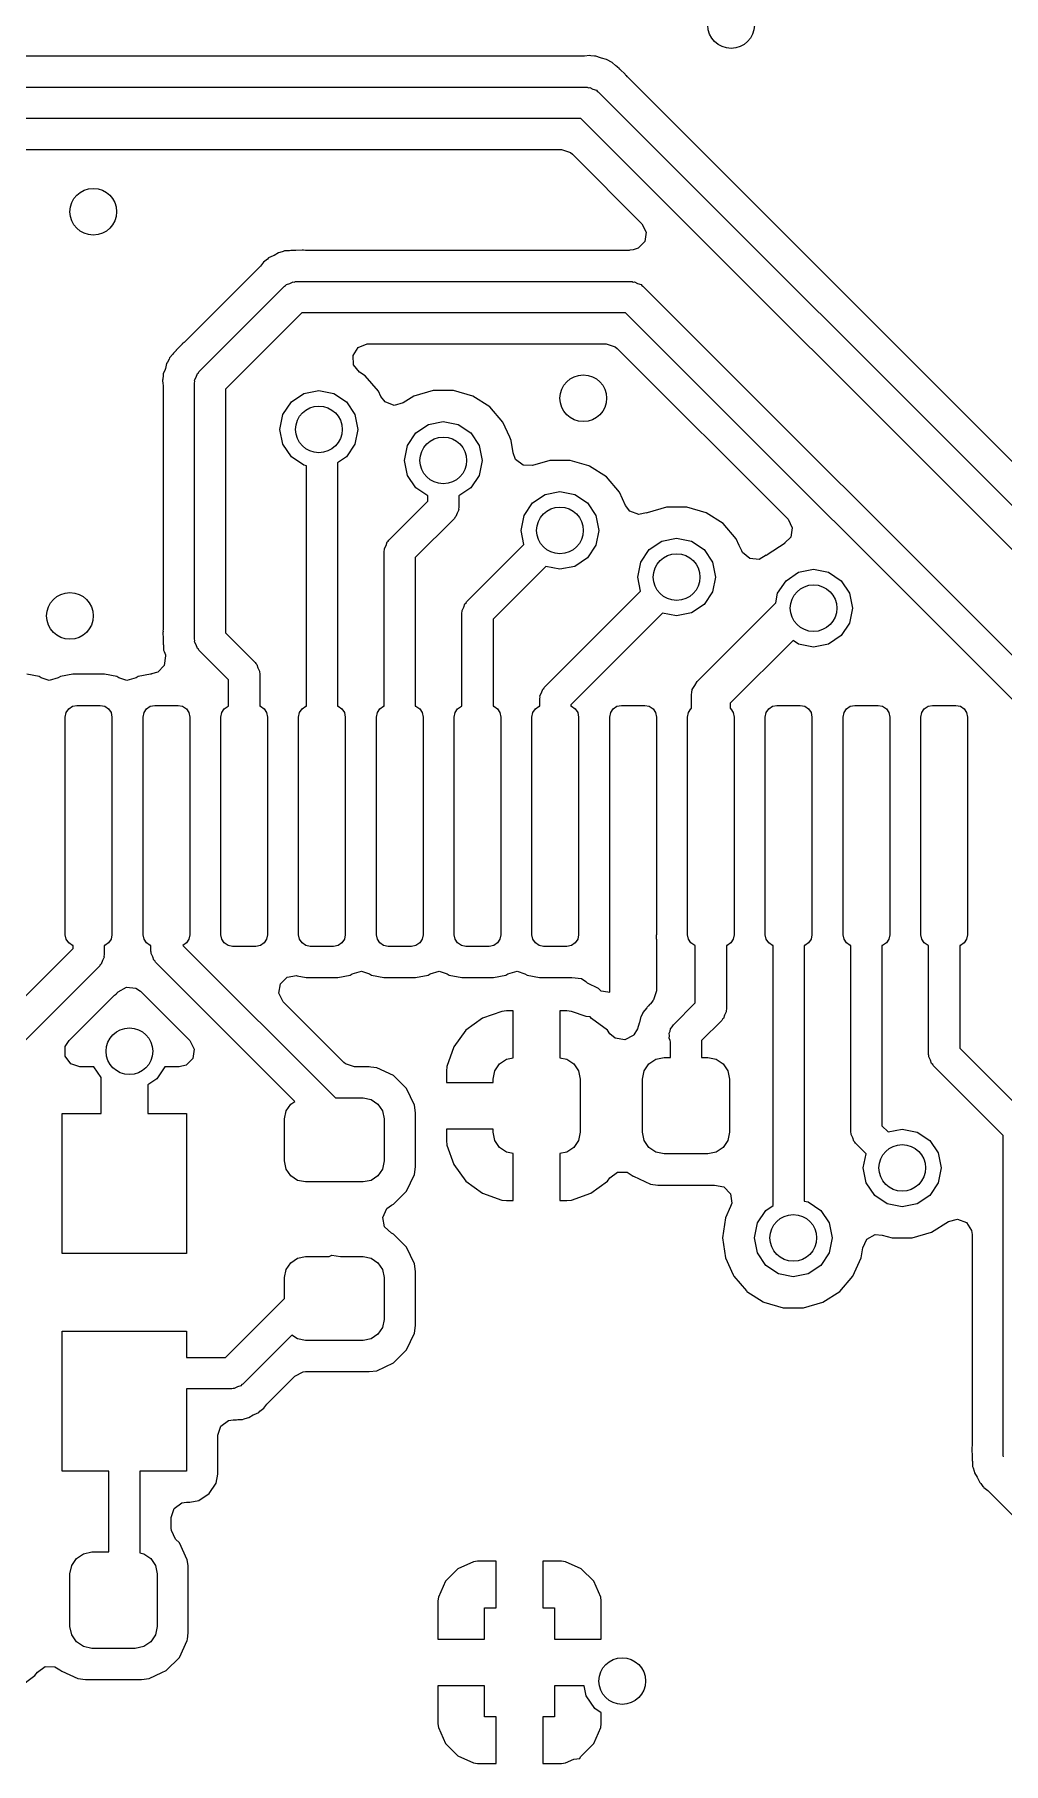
# Model space of a CAD drawing. Extents: x 100.3 to 197.2, y -144.7 to -85.3.
# Drawn here: x 130.22 to 136.45, y -105.08 to -93.96 of the extents above; entities that cross this region are included whole.
import ezdxf

# ---------------------------------------------------------------- set-up
doc = ezdxf.new("R2010")
doc.units = 0
doc.layers.add('BLACK', color=7, linetype='CONTINUOUS')

msp = doc.modelspace()

# ---------------------------------------------------------------- linework, layer by layer
at = {"layer": 'BLACK', "linetype": 'CONTINUOUS'}
for p, q in [((133.751, -94.0995), (128.765, -94.0995)), ((133.758, -94.099), (133.751, -94.0995)), ((133.789, -94.0946), (133.758, -94.099)), ((133.799, -94.0969), (133.789, -94.0946)), ((133.789, -94.0946), (133.789, -94.0946)), ((133.821, -94.0995), (133.799, -94.0969)), ((133.831, -94.0995), (133.821, -94.0995)), ((133.861, -94.111), (133.831, -94.0995)), ((133.831, -94.0995), (133.831, -94.0995)), ((133.831, -94.0995), (133.831, -94.0995)), ((133.831, -94.0995), (133.831, -94.0995)), ((133.867, -94.113), (133.861, -94.111)), ((133.898, -94.1203), (133.867, -94.113)), ((133.907, -94.1259), (133.898, -94.1203)), ((133.898, -94.1203), (133.898, -94.1203)), ((133.927, -94.1365), (133.907, -94.1259)), ((133.936, -94.1401), (133.927, -94.1365)), ((133.959, -94.1616), (133.936, -94.1401)), ((133.965, -94.1658), (133.959, -94.1616)), ((133.968, -94.1678), (133.965, -94.1658)), ((133.982, -94.1818), (133.968, -94.1678)), ((133.983, -94.1834), (133.982, -94.1818)), ((133.986, -94.186), (133.983, -94.1834)), ((134.019, -94.2158), (133.986, -94.186)), ((134.024, -94.2231), (134.019, -94.2158)), ((134.025, -94.2223), (134.024, -94.2231)), ((134.034, -94.2336), (134.025, -94.2223)), ((136.819, -97.0193), (134.034, -94.2336)), ((128.7, -94.3), (133.775, -94.3)), ((133.775, -94.3), (133.783, -94.3025)), ((133.783, -94.3025), (133.791, -94.3012)), ((133.791, -94.3012), (133.812, -94.3119)), ((133.812, -94.3119), (133.834, -94.3191)), ((133.834, -94.3191), (133.839, -94.3256)), ((133.839, -94.3256), (133.846, -94.3293)), ((133.846, -94.3293), (138.216, -98.7)), ((133.734, -94.5), (128.741, -94.5)), ((138.104, -98.8707), (133.734, -94.5)), ((128.865, -94.7005), (133.61, -94.7005)), ((133.61, -94.7005), (133.668, -94.7194)), ((133.668, -94.7194), (133.68, -94.7295)), ((133.68, -94.7295), (134.127, -95.1774)), ((134.127, -95.1774), (134.155, -95.2319)), ((134.155, -95.2319), (134.146, -95.2923)), ((131.727, -95.3978), (131.72, -95.4047)), ((131.756, -95.3849), (131.727, -95.3978)), ((131.762, -95.3817), (131.756, -95.3849)), ((131.79, -95.3649), (131.762, -95.3817)), ((131.799, -95.3631), (131.79, -95.3649)), ((131.79, -95.3649), (131.79, -95.3649)), ((131.821, -95.3564), (131.799, -95.3631)), ((131.83, -95.3524), (131.821, -95.3564)), ((131.862, -95.3509), (131.83, -95.3524)), ((131.869, -95.3502), (131.862, -95.3509)), ((131.872, -95.3495), (131.869, -95.3502)), ((131.892, -95.3495), (131.872, -95.3495)), ((131.894, -95.3494), (131.892, -95.3495)), ((131.902, -95.3491), (131.894, -95.3494)), ((131.942, -95.3472), (131.902, -95.3491)), ((131.951, -95.3485), (131.942, -95.3472)), ((131.965, -95.3495), (131.951, -95.3473)), ((131.951, -95.3473), (131.951, -95.3485)), ((134.038, -95.3495), (131.965, -95.3495)), ((134.045, -95.349), (134.038, -95.3495)), ((134.049, -95.3485), (134.045, -95.349)), ((134.071, -95.3454), (134.049, -95.3485)), ((134.102, -95.3356), (134.071, -95.3454)), ((134.146, -95.2923), (134.102, -95.3356)), ((131.67, -95.4547), (131.184, -95.9414)), ((131.675, -95.4495), (131.67, -95.4547)), ((131.694, -95.4241), (131.675, -95.4495)), ((131.702, -95.4189), (131.694, -95.4241)), ((131.72, -95.4047), (131.702, -95.4189)), ((131.279, -96.1293), (131.829, -95.5793)), ((131.829, -95.5793), (131.836, -95.5756)), ((131.836, -95.5756), (131.841, -95.5691)), ((131.841, -95.5691), (131.863, -95.5619)), ((131.863, -95.5619), (131.884, -95.5512)), ((131.884, -95.5512), (131.892, -95.5525)), ((131.892, -95.5525), (131.9, -95.55)), ((131.9, -95.55), (134.063, -95.55)), ((134.063, -95.55), (134.07, -95.5525)), ((134.07, -95.5525), (134.078, -95.5512)), ((134.078, -95.5512), (134.099, -95.5619)), ((134.099, -95.5619), (134.121, -95.5691)), ((134.121, -95.5691), (134.126, -95.5756)), ((134.126, -95.5756), (134.133, -95.5793)), ((134.133, -95.5793), (137.311, -98.7566)), ((131.941, -95.75), (131.45, -96.2414)), ((134.021, -95.75), (131.941, -95.75)), ((137.14, -98.8688), (134.021, -95.75)), ((131.166, -95.956), (131.133, -95.9916)), ((131.173, -95.9505), (131.166, -95.956)), ((131.184, -95.9414), (131.172, -95.9496)), ((131.172, -95.9496), (131.173, -95.9505)), ((132.303, -95.9729), (132.36, -95.9507)), ((132.36, -95.9507), (132.365, -95.9505)), ((132.365, -95.9505), (133.897, -95.9505)), ((133.897, -95.9505), (133.955, -95.9694)), ((131.076, -96.0684), (131.07, -96.0765)), ((131.087, -96.0482), (131.076, -96.0684)), ((131.09, -96.0391), (131.087, -96.0482)), ((131.112, -96.0155), (131.09, -96.0391)), ((131.09, -96.0391), (131.09, -96.0391)), ((131.116, -96.0101), (131.112, -96.0155)), ((131.118, -96.0072), (131.116, -96.0101)), ((131.132, -95.9932), (131.118, -96.0072)), ((131.118, -96.0072), (131.118, -96.0072)), ((131.133, -95.9916), (131.132, -95.9932)), ((132.27, -96.0243), (132.303, -95.9729)), ((132.273, -96.0854), (132.27, -96.0243)), ((133.955, -95.9694), (133.967, -95.9795)), ((133.967, -95.9795), (135.066, -97.0779)), ((131.047, -96.1763), (131.045, -96.1843)), ((131.049, -96.1537), (131.047, -96.1763)), ((131.061, -96.1141), (131.049, -96.1438)), ((131.049, -96.1438), (131.049, -96.1537)), ((131.063, -96.1075), (131.061, -96.1141)), ((131.07, -96.0765), (131.063, -96.1075)), ((131.07, -96.0765), (131.07, -96.0765)), ((131.251, -96.1844), (131.262, -96.1635)), ((131.262, -96.1635), (131.269, -96.1412)), ((131.269, -96.1412), (131.276, -96.1365)), ((131.276, -96.1365), (131.279, -96.1293)), ((132.312, -96.1328), (132.273, -96.0854)), ((132.348, -96.156), (132.312, -96.1328)), ((132.433, -96.2539), (132.348, -96.156)), ((132.348, -96.156), (132.348, -96.156)), ((132.348, -96.156), (132.348, -96.156)), ((131.045, -96.1843), (131.045, -96.1859)), ((131.045, -96.1859), (131.047, -96.205)), ((131.047, -96.205), (131.049, -96.2175)), ((131.049, -96.2175), (131.049, -96.2243)), ((131.049, -96.2243), (131.049, -97.7848)), ((131.25, -96.2), (131.252, -96.1923)), ((131.25, -97.85), (131.25, -96.2)), ((131.252, -96.1923), (131.251, -96.1844)), ((131.45, -96.2414), (131.45, -97.8086)), ((131.873, -96.3232), (131.954, -96.269)), ((131.954, -96.269), (132.05, -96.25)), ((132.05, -96.25), (132.146, -96.269)), ((132.146, -96.269), (132.227, -96.3232)), ((132.448, -96.2881), (132.433, -96.2539)), ((132.476, -96.3236), (132.448, -96.2881)), ((132.661, -96.286), (132.592, -96.3303)), ((132.785, -96.2495), (132.661, -96.286)), ((132.661, -96.286), (132.661, -96.286)), ((132.915, -96.2495), (132.785, -96.2495)), ((132.785, -96.2495), (132.785, -96.2495)), ((133.039, -96.286), (132.915, -96.2495)), ((132.915, -96.2495), (132.915, -96.2495)), ((133.148, -96.356), (133.039, -96.286)), ((133.039, -96.286), (133.039, -96.286)), ((133.039, -96.286), (133.039, -96.286)), ((133.039, -96.286), (133.039, -96.286)), ((131.819, -96.4043), (131.873, -96.3232)), ((132.227, -96.3232), (132.281, -96.4043)), ((132.533, -96.3458), (132.476, -96.3236)), ((132.592, -96.3303), (132.533, -96.3458)), ((133.233, -96.4539), (133.148, -96.356)), ((133.148, -96.356), (133.148, -96.356)), ((133.148, -96.356), (133.148, -96.356)), ((131.8, -96.5), (131.819, -96.4043)), ((131.819, -96.5957), (131.8, -96.5)), ((132.281, -96.4043), (132.3, -96.5)), ((132.3, -96.5), (132.281, -96.5957)), ((132.673, -96.5232), (132.754, -96.469)), ((132.754, -96.469), (132.85, -96.45)), ((132.85, -96.45), (132.946, -96.469)), ((132.946, -96.469), (133.027, -96.5232)), ((133.277, -96.5497), (133.233, -96.4539)), ((131.873, -96.6768), (131.819, -96.5957)), ((132.281, -96.5957), (132.227, -96.6768)), ((132.6, -96.7), (132.619, -96.6043)), ((132.619, -96.6043), (132.673, -96.5232)), ((133.027, -96.5232), (133.081, -96.6043)), ((133.081, -96.6043), (133.1, -96.7)), ((133.287, -96.5718), (133.277, -96.5497)), ((133.298, -96.6513), (133.287, -96.5718)), ((131.954, -96.731), (131.873, -96.6768)), ((131.97, -96.7341), (131.954, -96.731)), ((131.97, -98.28), (131.97, -96.7341)), ((132.227, -96.6768), (132.17, -96.7147)), ((132.17, -96.7147), (132.17, -98.28)), ((132.619, -96.7957), (132.6, -96.7)), ((133.1, -96.7), (133.081, -96.7957)), ((133.314, -96.693), (133.298, -96.6513)), ((133.363, -96.7304), (133.314, -96.693)), ((133.424, -96.7322), (133.363, -96.7304)), ((133.535, -96.6995), (133.424, -96.7322)), ((133.665, -96.6995), (133.535, -96.6995)), ((133.535, -96.6995), (133.535, -96.6995)), ((133.785, -96.7347), (133.665, -96.6995)), ((133.665, -96.6995), (133.665, -96.6995)), ((133.789, -96.736), (133.785, -96.7347)), ((133.898, -96.806), (133.789, -96.736)), ((133.789, -96.736), (133.789, -96.736)), ((133.789, -96.736), (133.789, -96.736)), ((132.673, -96.8768), (132.619, -96.7957)), ((133.081, -96.7957), (133.027, -96.8768)), ((133.983, -96.9039), (133.898, -96.806)), ((133.898, -96.806), (133.898, -96.806)), ((133.898, -96.806), (133.898, -96.806)), ((132.75, -96.9281), (132.673, -96.8768)), ((132.75, -96.9611), (132.75, -96.9281)), ((133.027, -96.8768), (132.95, -96.9281)), ((132.95, -96.9281), (132.95, -97.0025)), ((133.423, -96.9732), (133.504, -96.919)), ((133.504, -96.919), (133.6, -96.9)), ((133.6, -96.9), (133.696, -96.919)), ((133.696, -96.919), (133.777, -96.9732)), ((134.022, -96.9906), (133.983, -96.9039)), ((133.983, -96.9039), (133.983, -96.9039)), ((133.983, -96.9039), (133.983, -96.9039)), ((132.499, -97.2118), (132.75, -96.9611)), ((132.924, -97.066), (132.921, -97.0732)), ((132.931, -97.0613), (132.924, -97.066)), ((132.938, -97.039), (132.931, -97.0613)), ((132.949, -97.0181), (132.938, -97.039)), ((132.95, -97.0025), (132.948, -97.0102)), ((132.948, -97.0102), (132.949, -97.0181)), ((133.35, -97.15), (133.369, -97.0543)), ((133.369, -97.0543), (133.423, -96.9732)), ((133.777, -96.9732), (133.831, -97.0543)), ((133.831, -97.0543), (133.85, -97.15)), ((134.05, -97.0261), (134.022, -96.9906)), ((134.107, -97.0483), (134.05, -97.0261)), ((134.153, -97.0361), (134.107, -97.0483)), ((134.154, -97.0389), (134.153, -97.0361)), ((134.161, -97.036), (134.154, -97.0389)), ((134.285, -96.9995), (134.161, -97.036)), ((134.415, -96.9995), (134.285, -96.9995)), ((134.285, -96.9995), (134.285, -96.9995)), ((134.539, -97.036), (134.415, -96.9995)), ((134.415, -96.9995), (134.415, -96.9995)), ((134.648, -97.106), (134.539, -97.036)), ((134.539, -97.036), (134.539, -97.036)), ((134.539, -97.036), (134.539, -97.036)), ((134.539, -97.036), (134.539, -97.036)), ((132.921, -97.0732), (132.67, -97.3239)), ((133.368, -97.2406), (133.35, -97.15)), ((133.85, -97.15), (133.831, -97.2457)), ((134.733, -97.2039), (134.648, -97.106)), ((134.648, -97.106), (134.648, -97.106)), ((134.648, -97.106), (134.648, -97.106)), ((135.066, -97.0779), (135.093, -97.1324)), ((135.093, -97.1324), (135.084, -97.1928)), ((132.47, -97.2825), (132.472, -97.2748)), ((132.47, -98.28), (132.47, -97.2825)), ((132.471, -97.2669), (132.482, -97.246)), ((132.472, -97.2748), (132.471, -97.2669)), ((132.482, -97.246), (132.489, -97.2237)), ((132.489, -97.2237), (132.496, -97.219)), ((132.496, -97.219), (132.499, -97.2118)), ((132.999, -97.6093), (133.368, -97.2406)), ((133.831, -97.2457), (133.777, -97.3268)), ((134.119, -97.3543), (134.173, -97.2732)), ((134.173, -97.2732), (134.254, -97.219)), ((134.254, -97.219), (134.35, -97.2)), ((134.35, -97.2), (134.446, -97.219)), ((134.446, -97.219), (134.527, -97.2732)), ((134.527, -97.2732), (134.581, -97.3543)), ((134.752, -97.2465), (134.733, -97.2039)), ((134.768, -97.2811), (134.752, -97.2465)), ((134.773, -97.2911), (134.768, -97.2811)), ((134.82, -97.3312), (134.773, -97.2911)), ((135.047, -97.2322), (134.932, -97.306)), ((135.084, -97.1928), (135.046, -97.2307)), ((135.046, -97.2307), (135.047, -97.2322)), ((132.67, -97.3239), (132.67, -98.28)), ((133.509, -97.382), (133.17, -97.7214)), ((133.6, -97.4), (133.509, -97.382)), ((133.696, -97.381), (133.6, -97.4)), ((133.777, -97.3268), (133.696, -97.381)), ((134.1, -97.45), (134.119, -97.3543)), ((134.581, -97.3543), (134.6, -97.45)), ((134.881, -97.3364), (134.82, -97.3312)), ((134.925, -97.3094), (134.881, -97.3364)), ((134.927, -97.3107), (134.925, -97.3094)), ((134.932, -97.306), (134.927, -97.3107)), ((135.134, -97.419), (135.23, -97.4)), ((135.23, -97.4), (135.326, -97.419)), ((134.118, -97.5406), (134.1, -97.45)), ((134.6, -97.45), (134.581, -97.5457)), ((134.999, -97.5543), (135.053, -97.4732)), ((135.053, -97.4732), (135.134, -97.419)), ((135.326, -97.419), (135.407, -97.4732)), ((135.407, -97.4732), (135.461, -97.5543)), ((132.982, -97.6435), (132.989, -97.6212)), ((132.989, -97.6212), (132.996, -97.6165)), ((132.996, -97.6165), (132.999, -97.6093)), ((133.499, -98.1593), (134.118, -97.5406)), ((134.482, -98.1209), (134.987, -97.6157)), ((134.581, -97.5457), (134.527, -97.6268)), ((134.987, -97.6157), (134.999, -97.5543)), ((135.461, -97.5543), (135.48, -97.65)), ((132.97, -97.68), (132.972, -97.6723)), ((132.97, -98.28), (132.97, -97.68)), ((132.971, -97.6644), (132.982, -97.6435)), ((132.972, -97.6723), (132.971, -97.6644)), ((133.17, -97.7214), (133.17, -98.28)), ((134.259, -97.682), (133.67, -98.2714)), ((134.35, -97.7), (134.259, -97.682)), ((134.446, -97.681), (134.35, -97.7)), ((134.527, -97.6268), (134.446, -97.681)), ((135.48, -97.65), (135.461, -97.7457)), ((131.049, -97.7848), (131.047, -97.7985)), ((131.047, -97.7985), (131.048, -97.7987)), ((131.048, -97.7987), (131.047, -97.8078)), ((131.047, -97.8078), (131.049, -97.8435)), ((131.049, -97.8435), (131.049, -97.855)), ((131.45, -97.8086), (131.641, -97.9993)), ((135.407, -97.8268), (135.326, -97.881)), ((135.461, -97.7457), (135.407, -97.8268)), ((131.049, -97.855), (131.049, -97.8558)), ((131.049, -97.8558), (131.049, -97.8581)), ((131.049, -97.8581), (131.049, -97.8778)), ((131.049, -97.8778), (131.05, -97.8813)), ((131.05, -97.8813), (131.051, -97.8881)), ((131.051, -97.8881), (131.052, -97.92)), ((131.052, -97.92), (131.052, -97.92)), ((131.052, -97.92), (131.056, -97.929)), ((131.056, -97.929), (131.063, -97.9508)), ((131.064, -97.9573), (131.056, -98.018)), ((131.063, -97.9508), (131.064, -97.9573)), ((131.252, -97.8577), (131.25, -97.85)), ((131.251, -97.8656), (131.252, -97.8577)), ((131.262, -97.8865), (131.251, -97.8656)), ((131.269, -97.9088), (131.262, -97.8865)), ((131.276, -97.9135), (131.269, -97.9088)), ((131.279, -97.9207), (131.276, -97.9135)), ((131.47, -98.1114), (131.279, -97.9207)), ((135.099, -97.8573), (134.695, -98.2611)), ((135.134, -97.881), (135.099, -97.8573)), ((135.23, -97.9), (135.134, -97.881)), ((135.326, -97.881), (135.23, -97.9)), ((131.014, -98.0624), (130.973, -98.0731)), ((131.056, -98.018), (131.014, -98.0624)), ((131.641, -97.9993), (131.644, -98.0065)), ((131.644, -98.0065), (131.651, -98.0112)), ((131.651, -98.0112), (131.658, -98.0335)), ((131.658, -98.0335), (131.669, -98.0544)), ((131.669, -98.0544), (131.668, -98.0623)), ((131.668, -98.0623), (131.67, -98.07)), ((131.67, -98.07), (131.67, -98.28)), ((130.252, -98.0905), (130.172, -98.0745)), ((130.265, -98.0988), (130.252, -98.0905)), ((130.252, -98.0905), (130.252, -98.0905)), ((130.252, -98.0905), (130.252, -98.0905)), ((130.316, -98.1154), (130.265, -98.0988)), ((130.375, -98.0988), (130.316, -98.1154)), ((130.388, -98.0905), (130.375, -98.0988)), ((130.468, -98.0745), (130.388, -98.0905)), ((130.388, -98.0905), (130.388, -98.0905)), ((130.672, -98.0745), (130.468, -98.0745)), ((130.468, -98.0745), (130.468, -98.0745)), ((130.752, -98.0905), (130.672, -98.0745)), ((130.765, -98.0988), (130.752, -98.0905)), ((130.752, -98.0905), (130.752, -98.0905)), ((130.816, -98.1154), (130.765, -98.0988)), ((130.875, -98.0988), (130.816, -98.1154)), ((130.888, -98.0905), (130.875, -98.0988)), ((130.968, -98.0745), (130.888, -98.0905)), ((130.888, -98.0905), (130.888, -98.0905)), ((130.973, -98.074), (130.968, -98.0745)), ((130.973, -98.0731), (130.973, -98.074)), ((131.47, -98.28), (131.47, -98.1114)), ((133.482, -98.1935), (133.489, -98.1712)), ((133.489, -98.1712), (133.496, -98.1665)), ((133.496, -98.1665), (133.499, -98.1593)), ((134.448, -98.1827), (134.449, -98.1803)), ((134.449, -98.1803), (134.45, -98.1741)), ((134.45, -98.1741), (134.467, -98.1481)), ((134.467, -98.1481), (134.482, -98.1209)), ((130.442, -98.297), (130.466, -98.2807)), ((130.466, -98.2807), (130.495, -98.275)), ((130.495, -98.275), (130.645, -98.275)), ((130.645, -98.275), (130.674, -98.2807)), ((130.674, -98.2807), (130.698, -98.297)), ((130.942, -98.297), (130.966, -98.2807)), ((130.966, -98.2807), (130.995, -98.275)), ((130.995, -98.275), (131.145, -98.275)), ((131.145, -98.275), (131.174, -98.2807)), ((131.174, -98.2807), (131.198, -98.297)), ((131.442, -98.297), (131.466, -98.2807)), ((131.466, -98.2807), (131.47, -98.28)), ((131.67, -98.28), (131.674, -98.2807)), ((131.674, -98.2807), (131.698, -98.297)), ((131.942, -98.297), (131.966, -98.2807)), ((131.966, -98.2807), (131.97, -98.28)), ((132.17, -98.28), (132.174, -98.2807)), ((132.174, -98.2807), (132.198, -98.297)), ((132.442, -98.297), (132.466, -98.2807)), ((132.466, -98.2807), (132.47, -98.28)), ((132.67, -98.28), (132.674, -98.2807)), ((132.674, -98.2807), (132.698, -98.297)), ((132.942, -98.297), (132.966, -98.2807)), ((132.966, -98.2807), (132.97, -98.28)), ((133.17, -98.28), (133.174, -98.2807)), ((133.174, -98.2807), (133.198, -98.297)), ((133.442, -98.297), (133.466, -98.2807)), ((133.466, -98.2807), (133.47, -98.28)), ((133.47, -98.23), (133.472, -98.2223)), ((133.47, -98.28), (133.47, -98.23)), ((133.471, -98.2144), (133.482, -98.1935)), ((133.472, -98.2223), (133.471, -98.2144)), ((133.67, -98.2714), (133.67, -98.28)), ((133.67, -98.28), (133.674, -98.2807)), ((133.674, -98.2807), (133.698, -98.297)), ((133.942, -98.297), (133.966, -98.2807)), ((133.966, -98.2807), (133.995, -98.275)), ((133.995, -98.275), (134.145, -98.275)), ((134.145, -98.275), (134.174, -98.2807)), ((134.174, -98.2807), (134.198, -98.297)), ((134.445, -98.2093), (134.448, -98.1872)), ((134.445, -98.2949), (134.445, -98.2093)), ((134.448, -98.1872), (134.448, -98.1827)), ((134.695, -98.2611), (134.695, -98.2949)), ((134.942, -98.297), (134.966, -98.2807)), ((134.966, -98.2807), (134.995, -98.275)), ((134.995, -98.275), (135.145, -98.275)), ((135.145, -98.275), (135.174, -98.2807)), ((135.174, -98.2807), (135.198, -98.297)), ((135.442, -98.297), (135.466, -98.2807)), ((135.466, -98.2807), (135.495, -98.275)), ((135.495, -98.275), (135.645, -98.275)), ((135.645, -98.275), (135.674, -98.2807)), ((135.674, -98.2807), (135.698, -98.297)), ((135.942, -98.297), (135.966, -98.2807)), ((135.966, -98.2807), (135.995, -98.275)), ((135.995, -98.275), (136.145, -98.275)), ((136.145, -98.275), (136.174, -98.2807)), ((136.174, -98.2807), (136.198, -98.297)), ((130.42, -98.35), (130.426, -98.3213)), ((130.42, -99.75), (130.42, -98.35)), ((130.426, -98.3213), (130.442, -98.297)), ((130.698, -98.297), (130.714, -98.3213)), ((130.714, -98.3213), (130.72, -98.35)), ((130.72, -98.35), (130.72, -99.75)), ((130.92, -98.35), (130.926, -98.3213)), ((130.92, -99.75), (130.92, -98.35)), ((130.926, -98.3213), (130.942, -98.297)), ((131.198, -98.297), (131.214, -98.3213)), ((131.214, -98.3213), (131.22, -98.35)), ((131.22, -98.35), (131.22, -99.75)), ((131.42, -98.35), (131.426, -98.3213)), ((131.42, -99.75), (131.42, -98.35)), ((131.426, -98.3213), (131.442, -98.297)), ((131.698, -98.297), (131.714, -98.3213)), ((131.714, -98.3213), (131.72, -98.35)), ((131.72, -98.35), (131.72, -99.75)), ((131.92, -98.35), (131.926, -98.3213)), ((131.92, -99.75), (131.92, -98.35)), ((131.926, -98.3213), (131.942, -98.297)), ((132.198, -98.297), (132.214, -98.3213)), ((132.214, -98.3213), (132.22, -98.35)), ((132.22, -98.35), (132.22, -99.75)), ((132.42, -98.35), (132.426, -98.3213)), ((132.42, -99.75), (132.42, -98.35)), ((132.426, -98.3213), (132.442, -98.297)), ((132.698, -98.297), (132.714, -98.3213)), ((132.714, -98.3213), (132.72, -98.35)), ((132.72, -98.35), (132.72, -99.75)), ((132.92, -98.35), (132.926, -98.3213)), ((132.92, -99.75), (132.92, -98.35)), ((132.926, -98.3213), (132.942, -98.297)), ((133.198, -98.297), (133.214, -98.3213)), ((133.214, -98.3213), (133.22, -98.35)), ((133.22, -98.35), (133.22, -99.75)), ((133.42, -98.35), (133.426, -98.3213)), ((133.42, -99.75), (133.42, -98.35)), ((133.426, -98.3213), (133.442, -98.297)), ((133.698, -98.297), (133.714, -98.3213)), ((133.714, -98.3213), (133.72, -98.35)), ((133.72, -98.35), (133.72, -99.75)), ((133.92, -98.35), (133.926, -98.3213)), ((133.92, -99.75), (133.92, -98.35)), ((133.926, -98.3213), (133.942, -98.297)), ((134.198, -98.297), (134.214, -98.3213)), ((134.214, -98.3213), (134.22, -98.35)), ((134.22, -98.35), (134.22, -99.75)), ((134.42, -98.35), (134.426, -98.3213)), ((134.42, -99.75), (134.42, -98.35)), ((134.426, -98.3213), (134.442, -98.297)), ((134.442, -98.297), (134.445, -98.2949)), ((134.695, -98.2949), (134.698, -98.297)), ((134.698, -98.297), (134.714, -98.3213)), ((134.714, -98.3213), (134.72, -98.35)), ((134.72, -98.35), (134.72, -99.75)), ((134.92, -98.35), (134.926, -98.3213)), ((134.92, -99.75), (134.92, -98.35)), ((134.926, -98.3213), (134.942, -98.297)), ((135.198, -98.297), (135.214, -98.3213)), ((135.214, -98.3213), (135.22, -98.35)), ((135.22, -98.35), (135.22, -99.75)), ((135.42, -98.35), (135.426, -98.3213)), ((135.42, -99.75), (135.42, -98.35)), ((135.426, -98.3213), (135.442, -98.297)), ((135.698, -98.297), (135.714, -98.3213)), ((135.714, -98.3213), (135.72, -98.35)), ((135.72, -98.35), (135.72, -99.75)), ((135.92, -98.35), (135.926, -98.3213)), ((135.92, -99.75), (135.92, -98.35)), ((135.926, -98.3213), (135.942, -98.297)), ((136.198, -98.297), (136.214, -98.3213)), ((136.214, -98.3213), (136.22, -98.35)), ((136.22, -98.35), (136.22, -99.75)), ((129.629, -100.679), (130.47, -99.8386)), ((130.426, -99.7787), (130.42, -99.75)), ((130.442, -99.803), (130.426, -99.7787)), ((130.466, -99.8193), (130.442, -99.803)), ((130.47, -99.82), (130.466, -99.8193)), ((130.47, -99.8386), (130.47, -99.82)), ((130.674, -99.8193), (130.67, -99.82)), ((130.67, -99.82), (130.67, -99.88)), ((130.698, -99.803), (130.674, -99.8193)), ((130.714, -99.7787), (130.698, -99.803)), ((130.72, -99.75), (130.714, -99.7787)), ((130.926, -99.7787), (130.92, -99.75)), ((130.942, -99.803), (130.926, -99.7787)), ((130.966, -99.8193), (130.942, -99.803)), ((130.97, -99.82), (130.966, -99.8193)), ((130.97, -99.8553), (130.97, -99.82)), ((131.198, -99.803), (131.175, -99.8186)), ((131.175, -99.8186), (132.156, -100.8)), ((131.214, -99.7787), (131.198, -99.803)), ((131.22, -99.75), (131.214, -99.7787)), ((131.426, -99.7787), (131.42, -99.75)), ((131.442, -99.803), (131.426, -99.7787)), ((131.466, -99.8193), (131.442, -99.803)), ((131.495, -99.825), (131.466, -99.8193)), ((131.645, -99.825), (131.495, -99.825)), ((131.674, -99.8193), (131.645, -99.825)), ((131.698, -99.803), (131.674, -99.8193)), ((131.714, -99.7787), (131.698, -99.803)), ((131.72, -99.75), (131.714, -99.7787)), ((131.926, -99.7787), (131.92, -99.75)), ((131.942, -99.803), (131.926, -99.7787)), ((131.966, -99.8193), (131.942, -99.803)), ((131.995, -99.825), (131.966, -99.8193)), ((132.145, -99.825), (131.995, -99.825)), ((132.174, -99.8193), (132.145, -99.825)), ((132.198, -99.803), (132.174, -99.8193)), ((132.214, -99.7787), (132.198, -99.803)), ((132.22, -99.75), (132.214, -99.7787)), ((132.426, -99.7787), (132.42, -99.75)), ((132.442, -99.803), (132.426, -99.7787)), ((132.466, -99.8193), (132.442, -99.803)), ((132.495, -99.825), (132.466, -99.8193)), ((132.645, -99.825), (132.495, -99.825)), ((132.674, -99.8193), (132.645, -99.825)), ((132.698, -99.803), (132.674, -99.8193)), ((132.714, -99.7787), (132.698, -99.803)), ((132.72, -99.75), (132.714, -99.7787)), ((132.926, -99.7787), (132.92, -99.75)), ((132.942, -99.803), (132.926, -99.7787)), ((132.966, -99.8193), (132.942, -99.803)), ((132.995, -99.825), (132.966, -99.8193)), ((133.145, -99.825), (132.995, -99.825)), ((133.174, -99.8193), (133.145, -99.825)), ((133.198, -99.803), (133.174, -99.8193)), ((133.214, -99.7787), (133.198, -99.803)), ((133.22, -99.75), (133.214, -99.7787)), ((133.426, -99.7787), (133.42, -99.75)), ((133.442, -99.803), (133.426, -99.7787)), ((133.466, -99.8193), (133.442, -99.803)), ((133.495, -99.825), (133.466, -99.8193)), ((133.645, -99.825), (133.495, -99.825)), ((133.674, -99.8193), (133.645, -99.825)), ((133.698, -99.803), (133.674, -99.8193)), ((133.714, -99.7787), (133.698, -99.803)), ((133.72, -99.75), (133.714, -99.7787)), ((133.92, -99.7525), (133.92, -99.75)), ((133.921, -99.7771), (133.92, -99.7525)), ((133.92, -99.7798), (133.92, -99.7771)), ((133.92, -99.7771), (133.921, -99.7771)), ((133.92, -99.7846), (133.92, -99.7798)), ((133.92, -100.119), (133.92, -99.7846)), ((134.22, -99.75), (134.219, -99.7525)), ((134.219, -99.7525), (134.219, -99.7771)), ((134.219, -99.7771), (134.22, -99.7798)), ((134.22, -99.7798), (134.22, -99.7846)), ((134.22, -99.7846), (134.22, -100.111)), ((134.426, -99.7787), (134.42, -99.75)), ((134.442, -99.803), (134.426, -99.7787)), ((134.466, -99.8193), (134.442, -99.803)), ((134.47, -99.82), (134.466, -99.8193)), ((134.47, -100.189), (134.47, -99.82)), ((134.674, -99.8193), (134.67, -99.82)), ((134.67, -99.82), (134.67, -100.23)), ((134.698, -99.803), (134.674, -99.8193)), ((134.714, -99.7787), (134.698, -99.803)), ((134.72, -99.75), (134.714, -99.7787)), ((134.926, -99.7787), (134.92, -99.75)), ((134.942, -99.803), (134.926, -99.7787)), ((134.966, -99.8193), (134.942, -99.803)), ((134.97, -99.82), (134.966, -99.8193)), ((134.97, -101.492), (134.97, -99.82)), ((135.174, -99.8193), (135.17, -99.82)), ((135.17, -99.82), (135.17, -101.464)), ((135.198, -99.803), (135.174, -99.8193)), ((135.214, -99.7787), (135.198, -99.803)), ((135.22, -99.75), (135.214, -99.7787)), ((135.426, -99.7787), (135.42, -99.75)), ((135.442, -99.803), (135.426, -99.7787)), ((135.466, -99.8193), (135.442, -99.803)), ((135.47, -99.82), (135.466, -99.8193)), ((135.47, -101.02), (135.47, -99.82)), ((135.674, -99.8193), (135.67, -99.82)), ((135.67, -99.82), (135.67, -100.979)), ((135.698, -99.803), (135.674, -99.8193)), ((135.714, -99.7787), (135.698, -99.803)), ((135.72, -99.75), (135.714, -99.7787)), ((135.926, -99.7787), (135.92, -99.75)), ((135.942, -99.803), (135.926, -99.7787)), ((135.966, -99.8193), (135.942, -99.803)), ((135.97, -99.82), (135.966, -99.8193)), ((135.97, -100.52), (135.97, -99.82)), ((136.174, -99.8193), (136.17, -99.82)), ((136.17, -99.82), (136.17, -100.479)), ((136.198, -99.803), (136.174, -99.8193)), ((136.214, -99.7787), (136.198, -99.803)), ((136.22, -99.75), (136.214, -99.7787)), ((130.641, -99.9507), (129.8, -100.791)), ((130.644, -99.9435), (130.641, -99.9507)), ((130.651, -99.9388), (130.644, -99.9435)), ((130.658, -99.9165), (130.651, -99.9388)), ((130.669, -99.8956), (130.658, -99.9165)), ((130.67, -99.88), (130.668, -99.8877)), ((130.668, -99.8877), (130.669, -99.8956)), ((130.972, -99.863), (130.97, -99.8553)), ((130.971, -99.871), (130.972, -99.863)), ((130.982, -99.8918), (130.971, -99.871)), ((130.989, -99.9141), (130.982, -99.8918)), ((130.996, -99.9189), (130.989, -99.9141)), ((130.999, -99.926), (130.996, -99.9189)), ((131.895, -100.822), (130.999, -99.926)), ((131.793, -100.127), (131.803, -100.066)), ((131.803, -100.066), (131.846, -100.023)), ((131.846, -100.023), (131.906, -100.013)), ((131.906, -100.013), (131.91, -100.014)), ((131.91, -100.014), (131.968, -100.025)), ((131.968, -100.025), (132.172, -100.025)), ((132.172, -100.025), (132.252, -100.01)), ((132.252, -100.01), (132.265, -100.001)), ((132.265, -100.001), (132.324, -99.9846)), ((132.324, -99.9846), (132.375, -100.001)), ((132.375, -100.001), (132.388, -100.01)), ((132.388, -100.01), (132.468, -100.025)), ((132.468, -100.025), (132.672, -100.025)), ((132.672, -100.025), (132.752, -100.01)), ((132.752, -100.01), (132.765, -100.001)), ((132.765, -100.001), (132.824, -99.9846)), ((132.824, -99.9846), (132.875, -100.001)), ((132.875, -100.001), (132.888, -100.01)), ((132.888, -100.01), (132.968, -100.025)), ((132.968, -100.025), (133.172, -100.025)), ((133.172, -100.025), (133.252, -100.01)), ((133.252, -100.01), (133.265, -100.001)), ((133.265, -100.001), (133.324, -99.9846)), ((133.324, -99.9846), (133.375, -100.001)), ((133.375, -100.001), (133.388, -100.01)), ((133.388, -100.01), (133.468, -100.025)), ((133.468, -100.025), (133.672, -100.025)), ((133.672, -100.025), (133.672, -100.025)), ((133.672, -100.025), (133.672, -100.025)), ((133.672, -100.025), (133.677, -100.025)), ((133.677, -100.025), (133.738, -100.032)), ((133.738, -100.032), (133.766, -100.052)), ((133.766, -100.052), (133.774, -100.059)), ((133.774, -100.059), (133.845, -100.094)), ((130.444, -100.431), (130.736, -100.139)), ((130.736, -100.139), (130.748, -100.13)), ((130.747, -100.129), (130.754, -100.124)), ((130.748, -100.13), (130.747, -100.129)), ((130.754, -100.124), (130.76, -100.117)), ((130.754, -100.124), (130.754, -100.124)), ((130.76, -100.117), (130.814, -100.087)), ((130.814, -100.087), (130.874, -100.094)), ((130.874, -100.094), (130.904, -100.114)), ((130.904, -100.114), (131.221, -100.431)), ((131.821, -100.181), (131.793, -100.127)), ((132.21, -100.571), (131.821, -100.181)), ((133.845, -100.094), (133.863, -100.111)), ((133.863, -100.111), (133.879, -100.114)), ((133.879, -100.114), (133.879, -100.113)), ((133.879, -100.113), (133.92, -100.119)), ((133.92, -100.119), (133.92, -100.119)), ((134.196, -100.176), (134.181, -100.194)), ((134.197, -100.174), (134.196, -100.176)), ((134.201, -100.169), (134.197, -100.174)), ((134.22, -100.111), (134.201, -100.169)), ((133.102, -100.287), (132.995, -100.365)), ((133.227, -100.243), (133.102, -100.287)), ((133.257, -100.24), (133.227, -100.243)), ((133.227, -100.243), (133.227, -100.243)), ((133.3, -100.24), (133.257, -100.24)), ((133.3, -100.542), (133.3, -100.24)), ((133.643, -100.24), (133.6, -100.24)), ((133.6, -100.24), (133.6, -100.542)), ((133.673, -100.243), (133.643, -100.24)), ((133.768, -100.276), (133.673, -100.243)), ((133.794, -100.278), (133.768, -100.276)), ((133.802, -100.29), (133.794, -100.278)), ((133.905, -100.365), (133.802, -100.29)), ((134.12, -100.277), (134.111, -100.315)), ((134.121, -100.276), (134.12, -100.277)), ((134.12, -100.277), (134.12, -100.277)), ((134.133, -100.252), (134.121, -100.276)), ((134.158, -100.22), (134.133, -100.251)), ((134.133, -100.251), (134.133, -100.251)), ((134.133, -100.251), (134.133, -100.252)), ((134.161, -100.217), (134.158, -100.22)), ((134.168, -100.207), (134.161, -100.217)), ((134.176, -100.199), (134.168, -100.207)), ((134.168, -100.207), (134.168, -100.207)), ((134.179, -100.196), (134.176, -100.199)), ((134.181, -100.194), (134.179, -100.196)), ((134.329, -100.329), (134.47, -100.189)), ((134.644, -100.294), (134.641, -100.301)), ((134.651, -100.289), (134.644, -100.294)), ((134.658, -100.267), (134.651, -100.289)), ((134.669, -100.246), (134.658, -100.267)), ((134.67, -100.23), (134.668, -100.238)), ((134.668, -100.238), (134.669, -100.246)), ((132.995, -100.365), (132.917, -100.472)), ((132.995, -100.365), (132.995, -100.365)), ((133.921, -100.387), (133.905, -100.365)), ((133.905, -100.365), (133.905, -100.365)), ((133.955, -100.416), (133.921, -100.387)), ((134.07, -100.398), (134.016, -100.426)), ((134.074, -100.394), (134.07, -100.398)), ((134.098, -100.356), (134.074, -100.394)), ((134.11, -100.32), (134.098, -100.356)), ((134.111, -100.315), (134.11, -100.32)), ((134.301, -100.384), (134.308, -100.37)), ((134.304, -100.4), (134.301, -100.384)), ((134.301, -100.416), (134.304, -100.4)), ((134.308, -100.37), (134.311, -100.355)), ((134.311, -100.355), (134.322, -100.343)), ((134.322, -100.343), (134.329, -100.329)), ((134.641, -100.301), (134.51, -100.431)), ((130.42, -100.47), (130.444, -100.431)), ((130.42, -100.532), (130.42, -100.47)), ((131.221, -100.431), (131.248, -100.486)), ((131.248, -100.486), (131.239, -100.546)), ((132.917, -100.472), (132.873, -100.597)), ((134.016, -100.426), (133.955, -100.416)), ((134.308, -100.43), (134.301, -100.416)), ((134.31, -100.44), (134.308, -100.43)), ((134.31, -100.54), (134.31, -100.44)), ((134.51, -100.431), (134.51, -100.54)), ((136.17, -100.479), (136.621, -100.929)), ((130.456, -100.581), (130.42, -100.532)), ((130.514, -100.6), (130.456, -100.581)), ((130.604, -100.6), (130.514, -100.6)), ((130.65, -100.668), (130.604, -100.6)), ((131.06, -100.6), (131.009, -100.677)), ((131.151, -100.6), (131.06, -100.6)), ((131.196, -100.589), (131.151, -100.6)), ((131.239, -100.546), (131.196, -100.589)), ((132.222, -100.581), (132.21, -100.571)), ((132.28, -100.599), (132.222, -100.581)), ((132.374, -100.599), (132.28, -100.599)), ((132.385, -100.601), (132.374, -100.599)), ((132.374, -100.599), (132.374, -100.599)), ((132.423, -100.606), (132.385, -100.601)), ((132.53, -100.656), (132.423, -100.606)), ((132.873, -100.597), (132.87, -100.627)), ((132.87, -100.627), (132.87, -100.7)), ((133.17, -100.68), (133.181, -100.626)), ((133.181, -100.626), (133.211, -100.581)), ((133.211, -100.581), (133.256, -100.551)), ((133.256, -100.551), (133.3, -100.542)), ((133.6, -100.542), (133.644, -100.551)), ((133.644, -100.551), (133.689, -100.581)), ((133.689, -100.581), (133.719, -100.626)), ((133.719, -100.626), (133.73, -100.68)), ((134.13, -100.68), (134.141, -100.626)), ((134.141, -100.626), (134.171, -100.581)), ((134.171, -100.581), (134.216, -100.551)), ((134.216, -100.551), (134.27, -100.54)), ((134.27, -100.54), (134.31, -100.54)), ((134.51, -100.54), (134.55, -100.54)), ((134.55, -100.54), (134.604, -100.551)), ((134.604, -100.551), (134.649, -100.581)), ((134.649, -100.581), (134.679, -100.626)), ((134.679, -100.626), (134.69, -100.68)), ((135.972, -100.528), (135.97, -100.52)), ((135.971, -100.536), (135.972, -100.528)), ((135.982, -100.557), (135.971, -100.536)), ((135.989, -100.579), (135.982, -100.557)), ((135.996, -100.584), (135.989, -100.579)), ((135.999, -100.591), (135.996, -100.584)), ((136.45, -101.041), (135.999, -100.591)), ((130.65, -100.9), (130.65, -100.668)), ((131.009, -100.677), (130.95, -100.716)), ((130.95, -100.716), (130.95, -100.9)), ((132.574, -100.7), (132.53, -100.656)), ((132.53, -100.656), (132.53, -100.656)), ((132.53, -100.656), (132.53, -100.656)), ((132.614, -100.74), (132.574, -100.7)), ((132.87, -100.7), (133.17, -100.7)), ((132.87, -100.7), (132.87, -100.7)), ((133.17, -100.7), (133.17, -100.68)), ((133.73, -100.68), (133.73, -101.02)), ((134.13, -101.02), (134.13, -100.68)), ((134.69, -100.68), (134.69, -101.02)), ((131.84, -100.883), (131.87, -100.84)), ((131.87, -100.84), (131.895, -100.822)), ((132.156, -100.8), (132.335, -100.8)), ((132.335, -100.8), (132.387, -100.81)), ((132.387, -100.81), (132.43, -100.84)), ((132.43, -100.84), (132.46, -100.883)), ((132.664, -100.846), (132.614, -100.74)), ((132.614, -100.74), (132.614, -100.74)), ((132.614, -100.74), (132.614, -100.74)), ((132.664, -100.847), (132.664, -100.846)), ((132.671, -100.896), (132.664, -100.847)), ((130.4, -101.8), (130.4, -100.9)), ((130.4, -100.9), (130.65, -100.9)), ((130.95, -100.9), (131.2, -100.9)), ((131.2, -100.9), (131.2, -101.8)), ((131.83, -100.935), (131.84, -100.883)), ((131.83, -101.205), (131.83, -100.935)), ((132.46, -100.883), (132.47, -100.935)), ((132.47, -100.935), (132.47, -101.205)), ((132.671, -101.073), (132.671, -100.896)), ((133.17, -101), (132.87, -101)), ((132.87, -101), (132.87, -101)), ((132.87, -101), (132.87, -101.073)), ((133.17, -101.02), (133.17, -101)), ((133.181, -101.074), (133.17, -101.02)), ((133.73, -101.02), (133.719, -101.074)), ((134.141, -101.074), (134.13, -101.02)), ((134.69, -101.02), (134.679, -101.074)), ((135.472, -101.028), (135.47, -101.02)), ((135.471, -101.036), (135.472, -101.028)), ((135.482, -101.057), (135.471, -101.036)), ((135.489, -101.079), (135.482, -101.057)), ((135.67, -100.979), (135.709, -101.018)), ((135.709, -101.018), (135.8, -101)), ((135.8, -101), (135.896, -101.019)), ((135.896, -101.019), (135.977, -101.073)), ((136.45, -103.1), (136.45, -101.041)), ((132.671, -101.244), (132.671, -101.073)), ((132.87, -101.073), (132.873, -101.103)), ((132.873, -101.103), (132.873, -101.103)), ((132.873, -101.103), (132.917, -101.228)), ((133.211, -101.119), (133.181, -101.074)), ((133.256, -101.149), (133.211, -101.119)), ((133.3, -101.158), (133.256, -101.149)), ((133.3, -101.46), (133.3, -101.158)), ((133.644, -101.149), (133.6, -101.158)), ((133.6, -101.158), (133.6, -101.46)), ((133.689, -101.119), (133.644, -101.149)), ((133.719, -101.074), (133.689, -101.119)), ((134.171, -101.119), (134.141, -101.074)), ((134.216, -101.149), (134.171, -101.119)), ((134.27, -101.16), (134.216, -101.149)), ((134.55, -101.16), (134.27, -101.16)), ((134.604, -101.149), (134.55, -101.16)), ((134.649, -101.119), (134.604, -101.149)), ((134.679, -101.074), (134.649, -101.119)), ((135.496, -101.084), (135.489, -101.079)), ((135.499, -101.091), (135.496, -101.084)), ((135.568, -101.159), (135.499, -101.091)), ((135.55, -101.25), (135.568, -101.159)), ((135.977, -101.073), (136.031, -101.154)), ((136.031, -101.154), (136.05, -101.25)), ((131.84, -101.257), (131.83, -101.205)), ((131.87, -101.3), (131.84, -101.257)), ((132.46, -101.257), (132.43, -101.3)), ((132.47, -101.205), (132.46, -101.257)), ((132.614, -101.4), (132.664, -101.293)), ((132.664, -101.293), (132.671, -101.244)), ((132.917, -101.228), (132.995, -101.335)), ((133.921, -101.313), (133.97, -101.277)), ((133.97, -101.277), (134.032, -101.278)), ((134.032, -101.278), (134.065, -101.298)), ((135.569, -101.346), (135.55, -101.25)), ((136.05, -101.25), (136.031, -101.346)), ((131.913, -101.33), (131.87, -101.3)), ((131.965, -101.34), (131.913, -101.33)), ((132.335, -101.34), (131.965, -101.34)), ((132.387, -101.33), (132.335, -101.34)), ((132.43, -101.3), (132.387, -101.33)), ((132.53, -101.484), (132.614, -101.4)), ((132.995, -101.335), (132.995, -101.335)), ((132.995, -101.335), (133.102, -101.413)), ((133.798, -101.413), (133.905, -101.335)), ((133.905, -101.335), (133.921, -101.313)), ((133.905, -101.335), (133.905, -101.335)), ((134.065, -101.298), (134.065, -101.298)), ((134.065, -101.298), (134.065, -101.299)), ((134.065, -101.299), (134.07, -101.302)), ((134.07, -101.302), (134.072, -101.303)), ((134.072, -101.303), (134.181, -101.354)), ((134.181, -101.354), (134.23, -101.361)), ((134.23, -101.361), (134.59, -101.36)), ((134.59, -101.36), (134.593, -101.36)), ((134.593, -101.36), (134.654, -101.371)), ((134.654, -101.371), (134.696, -101.416)), ((135.623, -101.427), (135.569, -101.346)), ((136.031, -101.346), (135.977, -101.427)), ((132.461, -101.568), (132.487, -101.512)), ((132.487, -101.512), (132.517, -101.49)), ((132.517, -101.49), (132.53, -101.484)), ((133.102, -101.413), (133.227, -101.457)), ((133.227, -101.457), (133.257, -101.46)), ((133.257, -101.46), (133.3, -101.46)), ((133.6, -101.46), (133.6, -101.46)), ((133.6, -101.46), (133.643, -101.46)), ((133.643, -101.46), (133.673, -101.457)), ((133.673, -101.457), (133.798, -101.413)), ((133.673, -101.457), (133.673, -101.457)), ((134.696, -101.499), (134.663, -101.572)), ((134.696, -101.416), (134.704, -101.476)), ((134.704, -101.476), (134.696, -101.499)), ((134.923, -101.523), (134.97, -101.492)), ((135.17, -101.464), (135.196, -101.469)), ((135.196, -101.469), (135.277, -101.523)), ((135.704, -101.481), (135.623, -101.427)), ((135.8, -101.5), (135.704, -101.481)), ((135.896, -101.481), (135.8, -101.5)), ((135.977, -101.427), (135.896, -101.481)), ((132.472, -101.628), (132.461, -101.568)), ((132.517, -101.67), (132.472, -101.628)), ((134.663, -101.572), (134.645, -101.7)), ((134.85, -101.7), (134.869, -101.604)), ((134.869, -101.604), (134.923, -101.523)), ((135.277, -101.523), (135.331, -101.604)), ((135.331, -101.604), (135.35, -101.7)), ((135.989, -101.664), (136.097, -101.595)), ((136.097, -101.595), (136.156, -101.579)), ((136.156, -101.579), (136.213, -101.601)), ((136.213, -101.601), (136.246, -101.653)), ((132.53, -101.676), (132.517, -101.67)), ((132.614, -101.76), (132.53, -101.676)), ((134.645, -101.7), (134.645, -101.7)), ((134.645, -101.7), (134.663, -101.828)), ((134.869, -101.796), (134.85, -101.7)), ((135.35, -101.7), (135.331, -101.796)), ((135.546, -101.763), (135.573, -101.708)), ((135.573, -101.708), (135.627, -101.679)), ((135.627, -101.679), (135.672, -101.682)), ((135.672, -101.682), (135.735, -101.7)), ((135.735, -101.7), (135.735, -101.7)), ((135.735, -101.7), (135.865, -101.7)), ((135.865, -101.7), (135.989, -101.664)), ((135.865, -101.7), (135.865, -101.7)), ((136.246, -101.653), (136.249, -101.678)), ((136.249, -101.678), (136.249, -103.035)), ((131.2, -101.8), (130.4, -101.8)), ((131.87, -101.86), (131.913, -101.83)), ((131.913, -101.83), (131.965, -101.82)), ((131.965, -101.82), (132.117, -101.82)), ((132.117, -101.82), (132.134, -101.811)), ((132.134, -101.811), (132.19, -101.82)), ((132.19, -101.82), (132.335, -101.82)), ((132.335, -101.82), (132.387, -101.83)), ((132.387, -101.83), (132.43, -101.86)), ((132.664, -101.866), (132.614, -101.76)), ((132.614, -101.76), (132.614, -101.76)), ((132.614, -101.76), (132.614, -101.76)), ((134.663, -101.828), (134.714, -101.938)), ((134.923, -101.877), (134.869, -101.796)), ((135.331, -101.796), (135.277, -101.877)), ((135.483, -101.946), (135.537, -101.828)), ((135.537, -101.828), (135.546, -101.763)), ((135.537, -101.828), (135.537, -101.828)), ((135.537, -101.828), (135.537, -101.828)), ((135.537, -101.828), (135.537, -101.828)), ((131.83, -101.955), (131.84, -101.903)), ((131.83, -102.089), (131.83, -101.955)), ((131.84, -101.903), (131.87, -101.86)), ((132.43, -101.86), (132.46, -101.903)), ((132.46, -101.903), (132.47, -101.955)), ((132.47, -101.955), (132.47, -102.225)), ((132.664, -101.867), (132.664, -101.866)), ((132.671, -101.916), (132.664, -101.867)), ((132.671, -102.264), (132.671, -101.916)), ((134.714, -101.938), (134.717, -101.946)), ((134.717, -101.946), (134.798, -102.04)), ((135.004, -101.931), (134.923, -101.877)), ((135.1, -101.95), (135.004, -101.931)), ((135.196, -101.931), (135.1, -101.95)), ((135.277, -101.877), (135.196, -101.931)), ((135.398, -102.044), (135.483, -101.946)), ((134.798, -102.04), (134.802, -102.044)), ((134.802, -102.044), (134.907, -102.111)), ((135.289, -102.114), (135.398, -102.044)), ((131.449, -102.47), (131.83, -102.089)), ((134.907, -102.111), (134.911, -102.114)), ((134.911, -102.114), (135.035, -102.15)), ((135.035, -102.15), (135.035, -102.15)), ((135.035, -102.15), (135.165, -102.15)), ((135.165, -102.15), (135.289, -102.114)), ((135.165, -102.15), (135.165, -102.15)), ((132.46, -102.277), (132.43, -102.32)), ((132.47, -102.225), (132.46, -102.277)), ((132.664, -102.313), (132.671, -102.264)), ((130.4, -103.2), (130.4, -102.3)), ((130.4, -102.3), (131.2, -102.3)), ((131.2, -102.3), (131.2, -102.47)), ((131.876, -102.325), (131.561, -102.641)), ((131.913, -102.35), (131.876, -102.325)), ((131.965, -102.36), (131.913, -102.35)), ((132.335, -102.36), (131.965, -102.36)), ((132.387, -102.35), (132.335, -102.36)), ((132.43, -102.32), (132.387, -102.35)), ((132.614, -102.42), (132.664, -102.313)), ((131.2, -102.47), (131.449, -102.47)), ((132.423, -102.554), (132.53, -102.504)), ((132.53, -102.504), (132.614, -102.42)), ((131.72, -102.765), (131.895, -102.589)), ((131.895, -102.589), (131.95, -102.562)), ((131.95, -102.562), (131.965, -102.56)), ((131.965, -102.56), (132.374, -102.56)), ((132.374, -102.56), (132.423, -102.554)), ((132.374, -102.56), (132.374, -102.56)), ((131.49, -102.67), (131.2, -102.67)), ((131.2, -102.67), (131.2, -103.2)), ((131.498, -102.668), (131.49, -102.67)), ((131.506, -102.669), (131.498, -102.668)), ((131.527, -102.658), (131.506, -102.669)), ((131.549, -102.651), (131.527, -102.658)), ((131.554, -102.644), (131.549, -102.651)), ((131.561, -102.641), (131.554, -102.644)), ((131.6, -102.855), (131.628, -102.838)), ((131.628, -102.838), (131.634, -102.835)), ((131.634, -102.835), (131.663, -102.822)), ((131.663, -102.822), (131.67, -102.815)), ((131.67, -102.815), (131.688, -102.801)), ((131.688, -102.801), (131.696, -102.796)), ((131.696, -102.796), (131.715, -102.77)), ((131.715, -102.77), (131.72, -102.765)), ((131.4, -102.969), (131.419, -102.911)), ((131.419, -102.911), (131.469, -102.875)), ((131.469, -102.875), (131.499, -102.87)), ((131.499, -102.87), (131.518, -102.87)), ((131.518, -102.87), (131.518, -102.87)), ((131.518, -102.87), (131.521, -102.87)), ((131.521, -102.87), (131.528, -102.869)), ((131.528, -102.869), (131.56, -102.868)), ((131.56, -102.868), (131.569, -102.864)), ((131.569, -102.864), (131.591, -102.857)), ((131.591, -102.857), (131.6, -102.855)), ((131.4, -103.22), (131.4, -102.969)), ((136.249, -103.035), (136.247, -103.049)), ((136.247, -103.049), (136.248, -103.049)), ((136.248, -103.049), (136.247, -103.058)), ((136.247, -103.058), (136.249, -103.106)), ((136.249, -103.106), (136.249, -103.108)), ((136.249, -103.108), (136.249, -103.128)), ((136.249, -103.128), (136.25, -103.13)), ((136.25, -103.13), (136.25, -103.131)), ((136.25, -103.131), (136.251, -103.138)), ((136.251, -103.138), (136.252, -103.17)), ((136.252, -103.17), (136.252, -103.17)), ((136.252, -103.17), (136.256, -103.179)), ((136.256, -103.179), (136.263, -103.201)), ((136.452, -103.108), (136.45, -103.1)), ((130.7, -103.2), (130.4, -103.2)), ((130.7, -103.72), (130.7, -103.2)), ((131.2, -103.2), (130.9, -103.2)), ((130.9, -103.2), (130.9, -103.726)), ((131.345, -103.345), (131.389, -103.278)), ((131.389, -103.278), (131.4, -103.22)), ((136.263, -103.201), (136.265, -103.21)), ((136.265, -103.21), (136.282, -103.238)), ((136.282, -103.238), (136.285, -103.244)), ((136.285, -103.244), (136.296, -103.269)), ((136.296, -103.269), (136.298, -103.273)), ((136.298, -103.273), (136.305, -103.28)), ((136.305, -103.28), (136.319, -103.298)), ((131.119, -103.441), (131.169, -103.405)), ((131.169, -103.405), (131.2, -103.4)), ((131.2, -103.4), (131.22, -103.4)), ((131.22, -103.4), (131.278, -103.389)), ((131.22, -103.4), (131.22, -103.4)), ((131.278, -103.389), (131.345, -103.345)), ((136.319, -103.298), (136.322, -103.302)), ((136.322, -103.302), (136.324, -103.306)), ((136.324, -103.306), (136.35, -103.325)), ((136.35, -103.325), (136.355, -103.33)), ((136.355, -103.33), (136.767, -103.741)), ((131.1, -103.499), (131.119, -103.441)), ((131.1, -103.568), (131.1, -103.499)), ((131.102, -103.583), (131.1, -103.568)), ((131.129, -103.638), (131.102, -103.583)), ((130.491, -103.761), (130.536, -103.731)), ((130.536, -103.731), (130.59, -103.72)), ((130.59, -103.72), (130.7, -103.72)), ((130.9, -103.726), (130.924, -103.731)), ((130.924, -103.731), (130.969, -103.761)), ((131.153, -103.662), (131.129, -103.638)), ((131.204, -103.771), (131.153, -103.662)), ((131.153, -103.662), (131.153, -103.662)), ((130.45, -103.86), (130.461, -103.806)), ((130.461, -103.806), (130.491, -103.761)), ((130.969, -103.761), (130.999, -103.806)), ((130.999, -103.806), (131.01, -103.86)), ((131.209, -103.806), (131.204, -103.771)), ((131.204, -103.771), (131.204, -103.771)), ((131.21, -103.82), (131.209, -103.806)), ((131.21, -104.24), (131.21, -103.82)), ((132.943, -103.828), (132.863, -103.908)), ((133.045, -103.783), (132.943, -103.828)), ((133.07, -103.78), (133.045, -103.783)), ((133.19, -103.78), (133.07, -103.78)), ((133.07, -103.78), (133.07, -103.78)), ((133.19, -104.08), (133.19, -103.78)), ((133.61, -103.78), (133.49, -103.78)), ((133.49, -103.78), (133.49, -104.08)), ((133.635, -103.783), (133.61, -103.78)), ((133.737, -103.828), (133.635, -103.783)), ((133.817, -103.908), (133.737, -103.828)), ((130.45, -104.2), (130.45, -103.86)), ((131.01, -103.86), (131.01, -104.2)), ((132.863, -103.908), (132.818, -104.01)), ((133.862, -104.01), (133.817, -103.908)), ((132.818, -104.01), (132.815, -104.035)), ((132.815, -104.035), (132.815, -104.28)), ((133.865, -104.035), (133.862, -104.01)), ((133.865, -104.28), (133.865, -104.035)), ((133.865, -104.035), (133.865, -104.035)), ((133.115, -104.28), (133.115, -104.08)), ((133.115, -104.08), (133.19, -104.08)), ((133.49, -104.08), (133.565, -104.08)), ((133.565, -104.08), (133.565, -104.28)), ((130.461, -104.254), (130.45, -104.2)), ((130.491, -104.299), (130.461, -104.254)), ((130.999, -104.254), (130.969, -104.299)), ((131.01, -104.2), (130.999, -104.254)), ((131.153, -104.398), (131.204, -104.289)), ((131.204, -104.289), (131.205, -104.28)), ((131.205, -104.28), (131.21, -104.24)), ((132.815, -104.28), (133.115, -104.28)), ((132.815, -104.28), (132.815, -104.28)), ((133.565, -104.28), (133.865, -104.28)), ((133.865, -104.28), (133.865, -104.28)), ((130.536, -104.329), (130.491, -104.299)), ((130.59, -104.34), (130.536, -104.329)), ((130.87, -104.34), (130.59, -104.34)), ((130.924, -104.329), (130.87, -104.34)), ((130.969, -104.299), (130.924, -104.329)), ((131.068, -104.483), (131.153, -104.398)), ((130.118, -104.593), (130.225, -104.515)), ((130.225, -104.515), (130.241, -104.493)), ((130.225, -104.515), (130.225, -104.515)), ((130.241, -104.493), (130.29, -104.457)), ((130.29, -104.457), (130.352, -104.458)), ((130.352, -104.458), (130.385, -104.478)), ((130.385, -104.478), (130.385, -104.478)), ((130.385, -104.478), (130.385, -104.479)), ((130.385, -104.479), (130.39, -104.482)), ((130.39, -104.482), (130.392, -104.483)), ((130.392, -104.483), (130.392, -104.483)), ((130.392, -104.483), (130.392, -104.483)), ((130.392, -104.483), (130.398, -104.486)), ((130.398, -104.486), (130.501, -104.534)), ((130.959, -104.534), (131.041, -104.496)), ((131.041, -104.496), (131.068, -104.483)), ((130.501, -104.534), (130.55, -104.54)), ((130.55, -104.54), (130.91, -104.54)), ((130.91, -104.54), (130.959, -104.534)), ((130.959, -104.534), (130.959, -104.534)), ((133.115, -104.58), (132.815, -104.58)), ((132.815, -104.58), (132.815, -104.58)), ((132.815, -104.58), (132.815, -104.825)), ((133.115, -104.78), (133.115, -104.58)), ((133.756, -104.58), (133.565, -104.58)), ((133.565, -104.58), (133.565, -104.78)), ((133.769, -104.646), (133.756, -104.58)), ((133.823, -104.727), (133.769, -104.646)), ((133.865, -104.755), (133.823, -104.727)), ((132.815, -104.825), (132.818, -104.85)), ((132.818, -104.85), (132.863, -104.952)), ((133.19, -104.78), (133.115, -104.78)), ((133.19, -105.08), (133.19, -104.78)), ((133.565, -104.78), (133.49, -104.78)), ((133.49, -104.78), (133.49, -105.08)), ((133.817, -104.952), (133.862, -104.85)), ((133.862, -104.85), (133.865, -104.825)), ((133.865, -104.825), (133.865, -104.755)), ((133.865, -104.825), (133.865, -104.825)), ((132.863, -104.952), (132.943, -105.032)), ((133.74, -105.029), (133.817, -104.952)), ((132.943, -105.032), (133.045, -105.077)), ((133.635, -105.077), (133.689, -105.053)), ((133.689, -105.053), (133.728, -105.049)), ((133.728, -105.049), (133.732, -105.038)), ((133.732, -105.038), (133.74, -105.029)), ((133.045, -105.077), (133.07, -105.08)), ((133.07, -105.08), (133.19, -105.08)), ((133.19, -105.08), (133.19, -105.08)), ((133.49, -105.08), (133.61, -105.08)), ((133.49, -105.08), (133.49, -105.08)), ((133.61, -105.08), (133.635, -105.077)), ((133.61, -105.08), (133.61, -105.08)), ((133.635, -105.077), (133.635, -105.077))]:
    msp.add_line(p, q, dxfattribs=at)
at = {"layer": 'BLACK'}
for centre in [(134.7, -93.9), (130.6, -95.1), (133.75, -96.3), (132.05, -96.5), (132.85, -96.7), (133.6, -97.15), (134.35, -97.45), (135.23, -97.65), (130.45, -97.7), (130.832, -100.5), (135.8, -101.25), (135.1, -101.7), (134, -104.55)]:
    msp.add_circle(centre, 0.15, dxfattribs=at)

doc.saveas('drawing.dxf')
